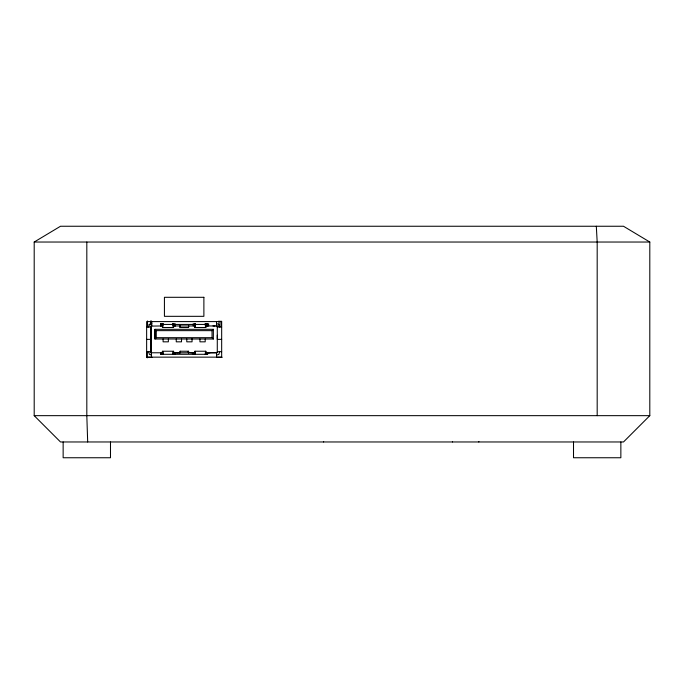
<?xml version="1.0" encoding="UTF-8"?>
<svg xmlns="http://www.w3.org/2000/svg" width="684" height="684" viewBox="0 0 684 684"><rect width="100%" height="100%" fill="white"/><g stroke="black" fill="none" stroke-linecap="round" stroke-linejoin="round"><path stroke-width="1.03" d="M156.268 337.682L156.268 330.637L154.952 329.32L213.357 329.32L213.34 338.999L154.935 338.999L154.935 329.32L154.952 338.999L156.268 337.682L212.04 337.682L213.357 338.999M219.658 351.687L218.871 354.38L216.512 355.15M219.667 327.055L218.88 324.353L216.512 323.583M162.963 352.782L151.138 352.773L150.993 352.209L151.019 326.106L162.159 325.952A10.106 0.778 90 0 0 163.134 323.583M151.797 323.583L149.394 324.353L148.642 327.055M148.992 324.9L149.411 324.353M156.268 330.637L212.04 330.637L213.357 329.32M649.8 415.658L623.492 441.967L60.508 441.967L34.2 415.658L34.2 242.033L60.508 226.25L623.492 226.25L649.8 242.033L649.8 415.658L34.2 415.658M151.267 352.893L151.583 357.151M205.824 352.782L217.281 352.628L217.298 326.524L217.136 325.969L205.585 325.952M207.611 354.355L207.611 352.782L216.725 352.833M217.273 326.106L219.649 326.217M163.091 338.999L163.108 341.829L168.367 341.829L168.367 338.999M176.241 338.999L176.258 341.829L181.525 341.829L181.525 338.999M186.766 338.999L186.783 341.829L192.05 341.829L192.05 338.999L192.05 339.478M199.925 338.999L199.942 341.829L205.2 341.829L205.2 338.999M148.625 351.687L149.411 354.38L151.583 355.15M34.2 242.033L649.8 242.033M160.697 324.438L207.611 324.438M206.517 324.9L208.646 324.9M173.813 325.952L194.991 325.952M146.641 327.055L151.01 327.055M217.298 327.055L221.667 327.055M162.553 327.499L173.394 327.499A10.106 0.778 -90 0 0 173.847 325.952L173.847 323.583A6.814 0.522 -90 0 1 173.018 323.583M180.114 327.499L188.339 327.499M194.914 327.499L205.747 327.499A10.106 0.778 90 0 0 206.2 325.952L206.2 323.583A6.814 0.522 -90 0 1 205.38 323.583M146.641 339.367L151.01 339.367M221.667 339.367L217.298 339.367L217.298 335.263M162.595 351.234L173.428 351.234M180.166 351.234L188.399 351.234M194.914 351.234L205.756 351.234M146.641 351.687L151.01 351.687M217.29 351.687L221.667 351.687M177.686 352.782L175.087 352.782L175.087 354.363M177.883 352.782L179.465 352.782M210.039 352.782L207.406 352.782L207.406 354.363M172.941 352.841L194.461 352.782A10.106 0.778 90 0 1 194.726 351.414M160.697 354.303L207.611 354.303M146.667 357.287L151.985 357.287M216.896 357.287L222.214 357.287M190.622 352.782L193.256 352.782L193.256 354.363M206.619 323.874L208.757 323.891M206.585 324.797L208.706 324.814M206.585 325.815L208.723 325.849M212.989 325.917L215.118 325.952M205.747 327.499L205.653 327.482A10.166 0.778 90 0 1 205.174 323.583M173.394 327.499L173.291 327.482A10.166 0.778 90 0 1 172.821 323.583M175.309 353.166L175.258 354.363M596.32 226.25L597.183 242.033L597.183 415.658M87.68 441.967L86.817 415.658L86.817 242.033M620.858 441.967L620.858 457.75L573.508 457.75L573.508 441.967M478.8 441.445L478.8 441.967M452.492 441.445L452.492 441.967M323.583 441.445L323.583 441.967M220.983 320.95L220.983 326.815M219.034 320.95L219.034 324.866M216.512 321.591L216.512 325.952M216.512 352.79L216.512 357.151M212.04 330.637L212.04 337.682M207.611 323.583L207.611 325.952M207.406 323.583L207.406 325.952M193.256 323.583L193.256 325.952M175.258 324.438L175.258 325.952M175.053 323.583L175.053 325.952M162.099 325.952L162.099 323.583A6.814 0.522 -90 0 0 162.929 323.583M160.894 323.583L160.894 325.952M160.937 352.782L160.937 354.363M160.697 323.583L160.697 325.952M160.697 352.782L160.697 354.363M151.797 321.591L151.797 325.952M151.403 320.95L151.403 323.583M151.01 326.524L151.01 352.209M150.634 320.95L150.634 324.866M147.513 320.95L147.513 326.815M147.24 351.593L147.24 357.869M110.492 441.967L110.492 457.75L63.142 457.75L63.142 441.967M194.512 354.38A6.814 0.522 -90 0 1 195.231 354.38M205.243 354.209A10.106 0.778 90 0 1 206.209 352.782M195.017 351.251A10.166 0.778 90 0 1 195.427 354.201M195.282 323.583A6.814 0.522 -90 0 1 194.461 323.583L194.461 325.952A10.106 0.778 -90 0 0 195.487 323.583M173.112 354.389A6.814 0.522 -90 0 1 173.83 354.389M172.915 354.218A10.106 0.778 90 0 1 173.881 352.782M162.194 354.389A6.814 0.522 90 0 1 162.912 354.389M188.827 325.952A9.858 0.821 90 0 1 188.245 327.354M162.689 351.26A10.166 0.778 90 0 1 163.1 354.201M180.208 327.354A9.85 0.752 90 0 1 179.67 325.952M180.225 325.9A6.609 0.504 90 0 1 179.918 325.9M188.553 325.9A6.618 0.547 90 0 1 188.476 326.14M162.142 352.782A10.106 0.778 -90 0 1 162.399 351.414M179.687 352.782A9.858 0.821 -90 0 1 180.465 352.106M188.126 352.106A9.85 0.752 -90 0 1 188.844 352.782M188.442 352.517A6.609 0.504 90 0 1 188.664 353.218M179.875 353.218A6.618 0.547 90 0 1 180.208 352.593M205.431 354.38A6.814 0.522 -90 0 1 206.158 354.38M203.883 297.301L164.425 297.301L164.425 316.324L203.883 316.324L203.883 297.301M221.667 321.591L146.641 321.591L146.641 357.151L221.667 357.151L221.667 321.591"/></g></svg>
